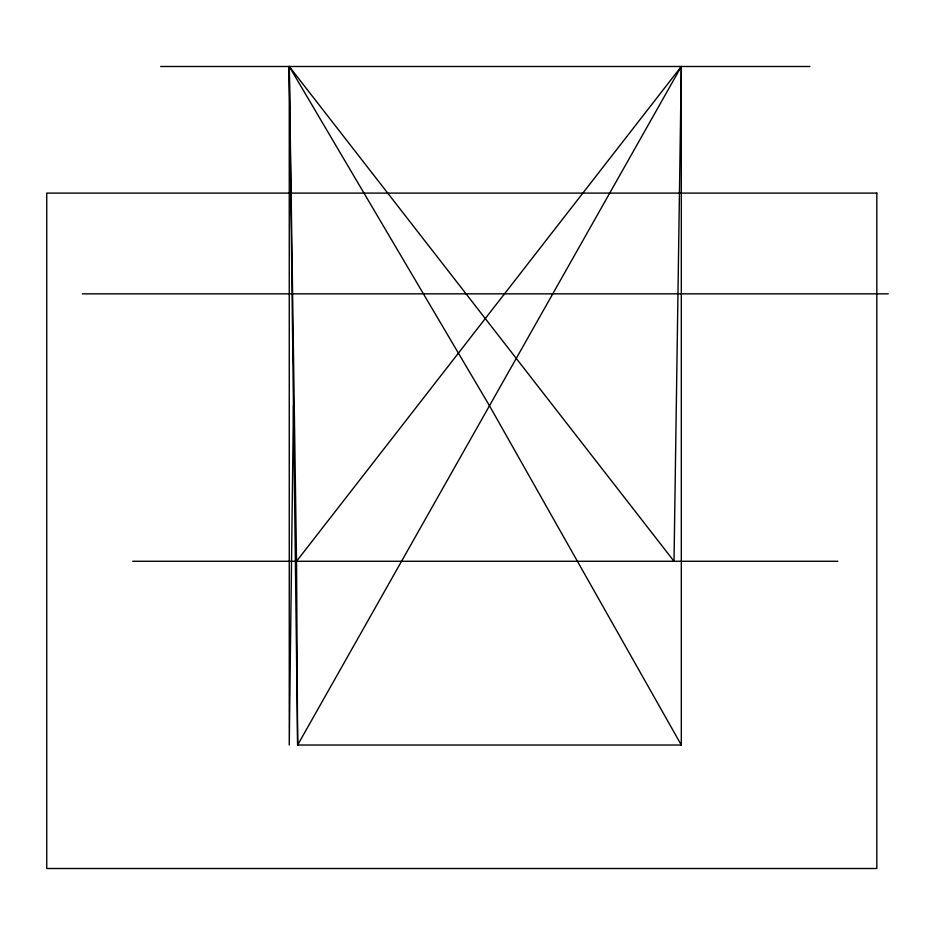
<?xml version="1.0" encoding="UTF-8"?>
<svg xmlns="http://www.w3.org/2000/svg" width="935" height="935" viewBox="0 0 935 935"><rect width="100%" height="100%" fill="white"/><g stroke="black" fill="none" stroke-linecap="round" stroke-linejoin="round"><path stroke-width="1.4" d="M293.45 405.755L289.254 745.02L289.254 66.49L674.018 561.269L681.311 66.49L296.535 561.269L297.646 745.02L681.311 745.02L681.311 66.49L297.646 745.02L289.254 66.49L489.472 405.755L681.311 745.02M160.68 66.49L809.885 66.49M82.315 293.835L888.25 293.835M132.723 561.269L837.842 561.269M289.254 66.49L296.535 561.269M876.82 193.101L46.75 193.101L46.75 868.51L876.82 868.51L876.82 193.101"/></g></svg>
